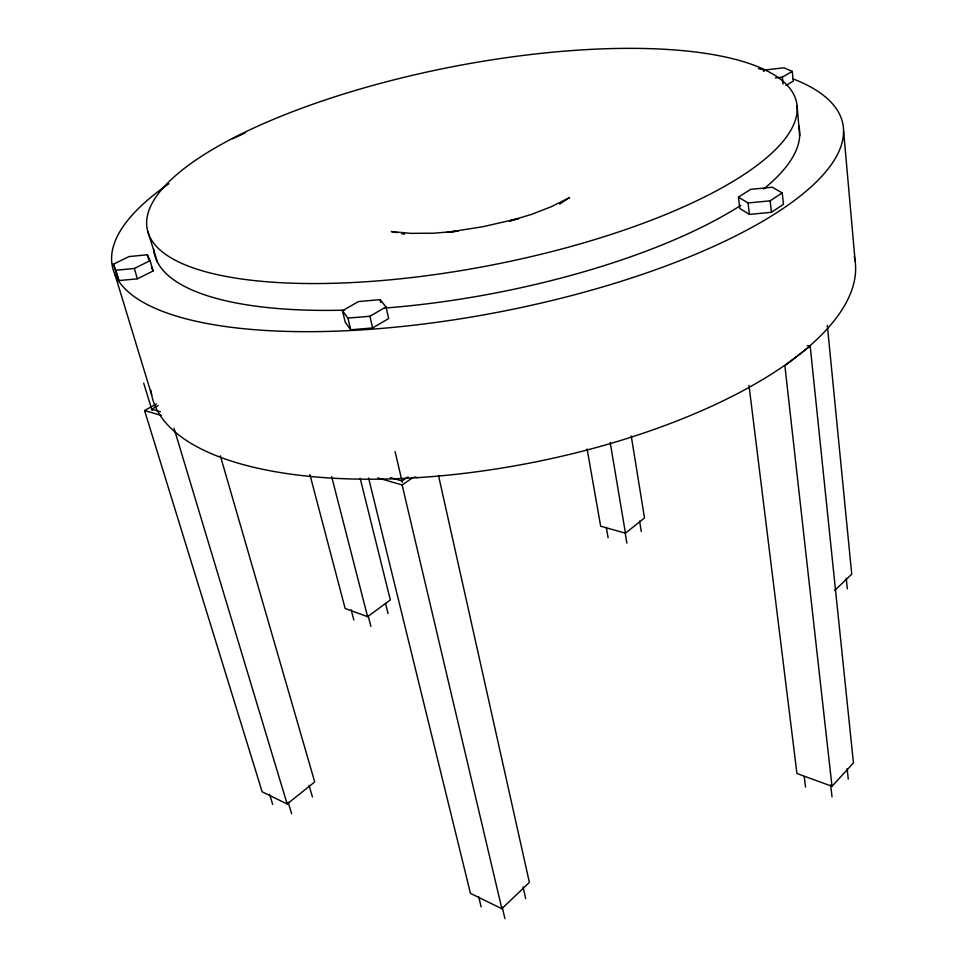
<?xml version="1.0" encoding="UTF-8"?>
<svg xmlns="http://www.w3.org/2000/svg" width="967" height="967" viewBox="0 0 967 967"><rect width="100%" height="100%" fill="white"/><g stroke="black" fill="none" stroke-linecap="round" stroke-linejoin="round"><path stroke-width="1.45" d="M748.99 385.337L796.941 773.503L831.995 786.304L853.45 762.915L810.189 346.126L807.3 345.618M368.584 477.976L470.47 893.399L501.861 908.702L529.384 882.388L438.498 475.498M834.545 590.595L851.734 574.168L827.329 325.432M156.412 403.928L144.579 410.588L262.154 791.804L287.151 804L314.71 781.94L220.355 455.82M587.09 448.942L600.664 526.205L625.456 533.18L644.493 517.937L631.246 435.984M810.189 346.126L784.878 365.707L831.995 786.304M309.887 474.567L345.134 608.473L367.605 616.68L390.33 599.951L360.159 478.254M377.855 477.928L402.115 484.938L413.26 477.372M401.982 480.974L408.038 476.876M771.424 212.305L783.451 204.303L782.218 192.892L772.295 187.235L750.61 189.375L738.45 197.171L739.803 208.497L749.401 214.396L771.424 212.305L770.143 200.834L782.218 192.892M559.748 204.037L569.587 197.546L551.359 206.672L531.451 214.396L509.597 221.008M372.633 327.946L388.649 318.554L386.002 306.926L380.116 299.649L358.539 301.547L342.463 310.697L345.243 322.229L350.731 329.783L372.633 327.946L369.914 316.257L386.002 306.926M785.845 85.507L793.254 81.155L792.263 71.389L783.935 67.799L765.924 69.878L763.434 71.292M775.316 77.928L782.351 77.13L792.263 71.389M158.262 405.524L151.686 409.234L160.413 411.724M137.399 278.822L153.137 270.965L150.115 260.667L147.335 254.768L129.107 256.557L113.357 264.221L118.929 280.563L137.399 278.822L134.316 268.475L115.786 270.24L113.357 264.221M134.316 268.475L150.115 260.667M232.467 138.764L244.965 133.083M509.524 221.068L518.554 218.566L482.726 226.737L447.092 232.37L458.116 231.101L434.11 233.204L410.854 233.361L391.333 231.548L397.219 232.733M738.45 197.171L748.059 202.961L770.143 200.834M342.463 310.697L347.939 318.131L369.914 316.257M401.631 233.615L404.581 234.207M414.77 476.936L417.333 477.662M390.414 477.662L401.982 480.962M144.579 410.588L161.271 415.411M151.456 267.375L153.137 270.965M147.721 231.246L157.536 262.335M143.696 383.15L152.097 410.564M269.588 794.306L272.67 804.399M115.786 270.24L118.929 280.563M114.94 274.423L151.674 394.983M288.154 802.163L291.635 813.731M174.048 428.333L287.151 804M147.335 254.768L148.845 259.881M309.053 785.373L312.438 796.941M351.178 609.851L353.849 620.052M368.27 616.148L370.893 626.362M331.657 476.61L367.605 616.68M385.507 603.372L388.057 613.61M478.665 896.711L481.155 906.961M347.939 318.131L350.731 329.783M395.056 451.516L402.308 482.364M502.151 906.901L504.919 918.65M402.115 484.938L501.861 908.702M380.116 299.649L380.78 302.526M523.026 886.848L525.685 898.633M606.297 527.353L608.11 537.749M625.129 532.708L626.882 543.103M610.165 442.342L625.456 533.18M639.574 521.068L641.278 531.487M804.254 776.598L805.523 787.102M748.059 202.961L749.401 214.396M830.677 784.902L832.031 796.905M847.14 768.608L848.252 779.1M782.351 77.13L783.089 84.141M846.258 578.266L847.31 588.782M843.587 130.847L855.106 260.981M797.086 105.802L799.685 135.815M798.742 125.722A328.526 104.581 -11 0 1 763.592 189.049M740.795 205.379A328.526 104.581 -11 0 1 384.757 308.05M344.542 310.141A328.526 104.581 -11 0 1 153.62 248.87M793.013 78.859A372.138 118.941 -11 0 1 710.31 247.903A372.138 118.941 -11 0 1 235.017 327.765A372.138 118.941 -11 0 1 168.923 183.706M758.466 68.669A372.138 118.941 -11 0 1 766.577 70.579M854.308 256.581A358.08 139.2 -11 0 1 525.951 463.797A358.08 139.2 -11 0 1 150.949 390.293M310.576 283.549A330.799 101.088 -11 0 0 797.219 108.352A330.799 101.088 -11 0 0 307.99 105.947A330.799 101.088 -11 0 0 310.576 283.549"/></g></svg>
